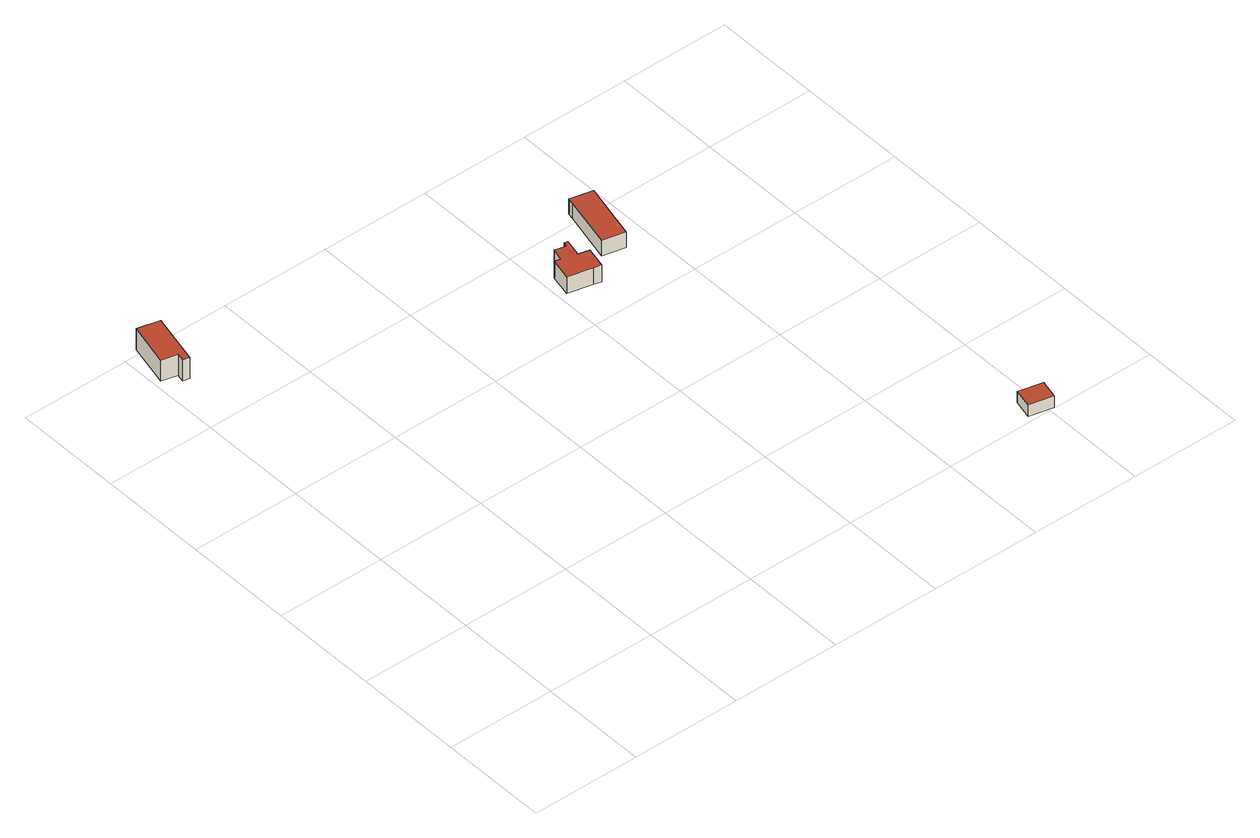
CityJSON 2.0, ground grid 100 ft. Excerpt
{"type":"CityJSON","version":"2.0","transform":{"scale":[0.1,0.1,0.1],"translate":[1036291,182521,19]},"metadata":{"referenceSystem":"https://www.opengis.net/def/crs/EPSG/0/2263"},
"CityObjects":{
"building1":{"type":"Building","attributes":{"name":"Bldg_4210004784","BIN":"4257344"},"geometry":[{"type":"MultiSurface","lod":"2","boundaries":[[[0,1,2,3,4,5]],[[6,7,8,9,10,11]],[[6,11,5,4]],[[7,6,4,3]],[[8,7,3,2]],[[9,8,2,1]],[[10,9,1,0]],[[11,10,0,5]]],"semantics":{"surfaces":[{"type":"GroundSurface"},{"type":"RoofSurface","BIN":"4257344"},{"type":"WallSurface"}],"values":[0,1,2,2,2,2,2,2]}}]},
"building2":{"type":"Building","attributes":{"name":"Bldg_4511001624","BIN":"4509161"},"geometry":[{"type":"MultiSurface","lod":"2","boundaries":[[[12,13,14,15,16,17,18,19,20,21,22,23]],[[24,25,26,27,28,29,30,31,32,33,34,35]],[[12,23,35,34]],[[13,12,34,33]],[[14,13,33,32]],[[15,14,32,31]],[[16,15,31,30]],[[17,16,30,29]],[[18,17,29,28]],[[19,18,28,27]],[[20,19,27,26]],[[21,20,26,25]],[[22,21,25,24]],[[23,22,24,35]]],"semantics":{"surfaces":[{"type":"RoofSurface","BIN":"4509161"},{"type":"GroundSurface"},{"type":"WallSurface"}],"values":[0,1,2,2,2,2,2,2,2,2,2,2,2,2]}}]},
"building3":{"type":"Building","attributes":{"name":"Bldg_4210010439","BIN":"4257375"},"geometry":[{"type":"MultiSurface","lod":"2","boundaries":[[[36,37,38,39,40,41]],[[42,43,44,45,46,47]],[[46,45,41,40]],[[47,46,40,39]],[[42,47,39,38]],[[43,42,38,37]],[[44,43,37,36]],[[45,44,36,41]]],"semantics":{"surfaces":[{"type":"GroundSurface"},{"type":"RoofSurface","BIN":"4257375"},{"type":"WallSurface"}],"values":[0,1,2,2,2,2,2,2]}}]},
"building4":{"type":"Building","attributes":{"name":"Bldg_4511005894","BIN":"4000000"},"geometry":[{"type":"MultiSurface","lod":"2","boundaries":[[[48,49,50,51]],[[52,53,54,55]],[[48,51,55,54]],[[49,48,54,53]],[[50,49,53,52]],[[51,50,52,55]]],"semantics":{"surfaces":[{"type":"RoofSurface","BIN":"4000000"},{"type":"GroundSurface"},{"type":"WallSurface"}],"values":[0,1,2,2,2,2]}}]}
},
"vertices":[
[188,4458,94],[127,4472,94],[143,4544,94],[0,4578,94],[94,4980,94],[298,4933,94],[94,4980,305],[0,4578,305],[143,4544,305],[127,4472,305],[188,4458,305],[298,4933,305],
[3276,3686,228],[3267,3646,228],[3180,3667,228],[3164,3671,228],[3137,3559,228],[3083,3572,228],[3036,3375,228],[3258,3322,228],[3327,3305,228],[3372,3494,228],[3271,3518,228],[3309,3678,228],[3271,3518,58],[3372,3494,58],[3327,3305,58],[3258,3322,58],[3036,3375,58],[3083,3572,58],[3137,3559,58],[3164,3671,58],[3180,3667,58],[3267,3646,58],[3276,3686,58],[3309,3678,58],
[3534,3547,41],[3646,4024,41],[3657,4075,41],[3863,4027,41],[3782,3682,41],[3740,3499,41],[3657,4075,197],[3646,4024,197],[3534,3547,197],[3740,3499,197],[3782,3682,197],[3863,4027,197],
[4871,233,121],[4831,57,121],[5051,6,121],[5091,181,121],[5051,6,7],[4831,57,7],[4871,233,7],[5091,181,7]
]}
